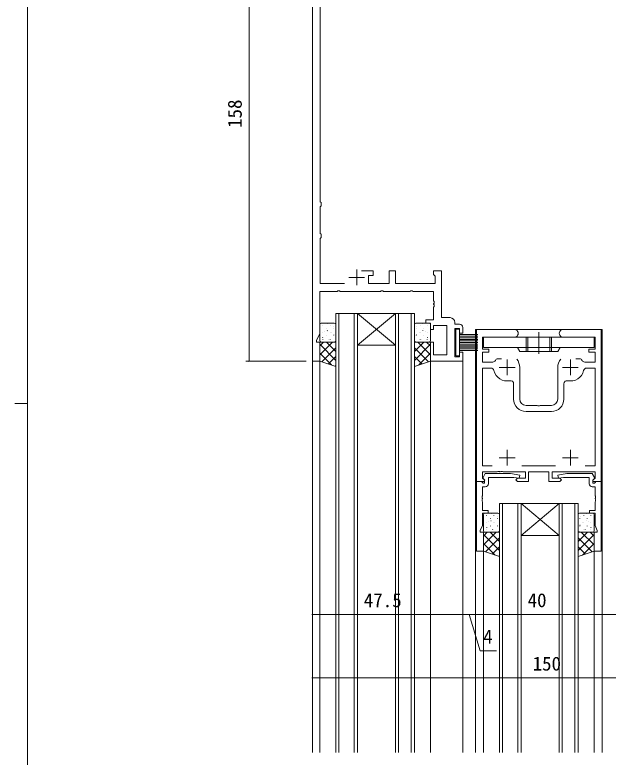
# Model space of a CAD drawing. Units: millimetres, scale not verified. Extents: x -567 to 567, y -403 to 403.
# Drawn here: x -566.7 to -379.3, y -87.6 to 146.6 of the extents above; entities that cross this region are included whole.
import ezdxf
from ezdxf.enums import TextEntityAlignment as Align

# ---------------------------------------------------------------- set-up
doc = ezdxf.new("R2010")
doc.units = ezdxf.units.MM
doc.header["$LTSCALE"] = 2
doc.linetypes.add('CHAIN2', pattern=[12, 9, -1, 1, -1])
doc.linetypes.add('DASHED3', pattern=[4, 3, -1])
for name, color, linetype, lineweight in [('0-1_USER1', 6, 'Continuous', 9), ('0-2_YKK_ZWAK', 2, 'Continuous', 9), ('0-3_YKK_11', 4, 'Continuous', 9), ('0-5_YKK_13', 7, 'Continuous', 9), ('0-6_YKK_D', 7, 'Continuous', 9)]:
    doc.layers.add(name, color=color, linetype=linetype, lineweight=lineweight)
doc.styles.add('ＭＳ ゴシック', font='')
doc.styles.get('ＭＳ ゴシック').set_extended_font_data('MS Gothic')

msp = doc.modelspace()

# ---------------------------------------------------------------- linework, layer by layer
at = {"layer": '0-1_USER1'}
for p, q in [((-492.726, 195.371), (-492.726, 37.371)), ((-474.726, 37.371), (-493.726, 37.371)), ((-472.726, -26.66), (-472.726, -63.629)), ((-472.726, -26.66), (-472.726, -43.629)), ((-425.226, -26.66), (-425.226, -43.629)), ((-425.226, -26.66), (-425.226, -43.629)), ((-421.226, -26.66), (-421.226, -43.629)), ((-421.226, -26.66), (-421.226, -43.629)), ((-381.226, -26.66), (-381.226, -43.629)), ((-381.226, -26.66), (-381.226, -43.629)), ((-425.226, -42.629), (-472.726, -42.629)), ((-421.226, -42.629), (-425.226, -42.629)), ((-421.226, -42.629), (-381.226, -42.629)), ((-381.226, -42.629), (-373.726, -42.629)), ((-472.726, -62.629), (-322.726, -62.629))]:
    msp.add_line(p, q, dxfattribs=at)
msp.add_lwpolyline([(-423.226, -42.629), (-419.776, -54.129), (-414.576, -54.129)], dxfattribs=at)
for centre, start, end in [((-492.726, 37.371), 90, 270), ((-492.726, 37.371), 270, 90), ((-472.726, -42.629), 0, 180), ((-472.726, -42.629), 180, 0), ((-425.226, -42.629), 0, 180), ((-425.226, -42.629), 0, 180), ((-425.226, -42.629), 180, 0), ((-425.226, -42.629), 180, 0), ((-421.226, -42.629), 0, 180), ((-421.226, -42.629), 0, 180), ((-421.226, -42.629), 180, 0), ((-421.226, -42.629), 180, 0), ((-381.226, -42.629), 0, 180), ((-381.226, -42.629), 0, 180), ((-381.226, -42.629), 180, 0), ((-381.226, -42.629), 180, 0), ((-472.726, -62.629), 0, 180), ((-472.726, -62.629), 180, 0)]:
    msp.add_arc(centre, 0.106, start, end, dxfattribs=at)
at = {"layer": '0-2_YKK_ZWAK'}
for p, q in [((-472.726, 285.871), (-472.726, -86.129)), ((-465.326, 52.371), (-458.526, 52.371)), ((-465.326, 52.371), (-465.326, -86.129)), ((-464.326, 52.371), (-464.326, -86.129)), ((-459.526, 52.371), (-459.526, -86.129)), ((-458.526, 52.371), (-446.526, 52.371)), ((-458.526, 52.371), (-446.526, 42.371)), ((-446.526, 52.371), (-458.526, 42.371)), ((-458.526, 52.371), (-458.526, -86.129)), ((-446.526, 52.371), (-440.526, 52.371)), ((-446.526, 52.371), (-446.526, -86.129)), ((-445.526, 52.371), (-445.526, -86.129)), ((-441.526, 52.371), (-441.526, -86.129)), ((-440.526, 52.371), (-440.526, -86.129)), ((-381.226, 47.367), (-421.226, 47.367)), ((-421.226, 47.367), (-421.226, -86.129)), ((-381.226, 47.367), (-381.226, -86.129)), ((-458.526, 42.371), (-446.526, 42.371)), ((-425.226, 37.671), (-425.226, -86.129)), ((-470.426, 37.371), (-470.426, -86.129)), ((-435.426, 37.371), (-435.426, -86.129)), ((-413.626, -7.629), (-406.826, -7.629)), ((-413.626, -7.629), (-413.626, -86.129)), ((-412.626, -7.629), (-412.626, -86.129)), ((-407.826, -7.629), (-407.826, -86.129)), ((-406.826, -7.629), (-394.826, -7.629)), ((-406.826, -7.629), (-394.826, -17.629)), ((-394.826, -7.629), (-406.826, -17.629)), ((-406.826, -7.629), (-406.826, -86.129)), ((-394.826, -7.629), (-388.826, -7.629)), ((-394.826, -7.629), (-394.826, -86.129)), ((-393.826, -7.629), (-393.826, -86.129)), ((-389.826, -7.629), (-389.826, -86.129)), ((-388.826, -7.629), (-388.826, -86.129)), ((-406.826, -17.629), (-394.826, -17.629)), ((-418.726, -22.429), (-418.726, -86.129)), ((-383.726, -22.429), (-383.726, -86.129))]:
    msp.add_line(p, q, dxfattribs=at)
at = {"layer": '0-3_YKK_11'}
for p, q in [((-469.926, 49.371), (-465.826, 49.371)), ((-435.926, 49.371), (-440.026, 49.371)), ((-470.426, 43.871), (-470.426, 48.871)), ((-469.409, 48.664), (-469.409, 48.701)), ((-468.198, 47.595), (-468.198, 47.632)), ((-468.038, 46.909), (-467.996, 46.972)), ((-467.96, 49.143), (-467.957, 49.15)), ((-467.167, 48.664), (-467.167, 48.701)), ((-466.088, 48.411), (-466.086, 48.418)), ((-465.955, 47.595), (-465.955, 47.632)), ((-465.326, 48.871), (-465.326, 43.871)), ((-440.526, 48.871), (-440.526, 43.871)), ((-439.897, 47.595), (-439.897, 47.632)), ((-439.764, 48.411), (-439.766, 48.418)), ((-438.685, 48.664), (-438.685, 48.701)), ((-437.892, 49.143), (-437.895, 49.15)), ((-437.814, 46.909), (-437.856, 46.972)), ((-437.654, 47.595), (-437.654, 47.632)), ((-436.443, 48.664), (-436.443, 48.701)), ((-435.426, 43.871), (-435.426, 48.871)), ((-469.517, 44.746), (-469.514, 44.753)), ((-469.409, 46.384), (-469.409, 46.421)), ((-469.373, 44.892), (-469.331, 44.955)), ((-468.788, 46.803), (-468.786, 46.81)), ((-468.198, 45.315), (-468.198, 45.352)), ((-467.167, 46.384), (-467.167, 46.421)), ((-466.817, 46.354), (-466.814, 46.361)), ((-465.995, 45.556), (-465.954, 45.618)), ((-465.955, 45.315), (-465.955, 45.352)), ((-439.857, 45.556), (-439.898, 45.618)), ((-439.897, 45.315), (-439.897, 45.352)), ((-439.035, 46.354), (-439.038, 46.361)), ((-438.685, 46.384), (-438.685, 46.421)), ((-437.654, 45.315), (-437.654, 45.352)), ((-437.064, 46.803), (-437.066, 46.81)), ((-436.479, 44.892), (-436.521, 44.955)), ((-436.443, 46.384), (-436.443, 46.421)), ((-436.335, 44.746), (-436.338, 44.753)), ((-426.226, 45.718), (-420.426, 45.718)), ((-426.226, 45.218), (-420.426, 45.218)), ((-426.226, 44.718), (-420.426, 44.718)), ((-383.726, 44.871), (-418.726, 44.871)), ((-418.726, 44.871), (-418.726, 41.671)), ((-383.726, 44.871), (-383.726, 41.671)), ((-470.426, 42.151), (-469.206, 43.371)), ((-470.426, 39.322), (-466.377, 43.371)), ((-470.426, 42.663), (-465.326, 37.563)), ((-465.826, 43.371), (-469.926, 43.371)), ((-469.409, 44.104), (-469.409, 44.141)), ((-468.306, 43.371), (-465.326, 40.391)), ((-467.558, 44.261), (-467.555, 44.268)), ((-467.167, 44.104), (-467.167, 44.141)), ((-465.686, 43.529), (-465.684, 43.537)), ((-465.477, 43.371), (-465.326, 43.22)), ((-440.526, 44.156), (-440.526, 36.637)), ((-437.546, 43.371), (-440.526, 40.391)), ((-440.375, 43.371), (-440.526, 43.22)), ((-435.426, 42.663), (-440.526, 37.563)), ((-440.166, 43.529), (-440.168, 43.537)), ((-440.026, 43.371), (-435.926, 43.371)), ((-435.426, 39.322), (-439.475, 43.371)), ((-438.685, 44.104), (-438.685, 44.141)), ((-438.294, 44.261), (-438.297, 44.268)), ((-435.426, 42.151), (-436.646, 43.371)), ((-436.443, 44.104), (-436.443, 44.141)), ((-426.226, 44.218), (-420.426, 44.218)), ((-426.226, 43.718), (-420.426, 43.718)), ((-426.226, 43.218), (-420.426, 43.218)), ((-426.226, 42.718), (-420.426, 42.718)), ((-426.226, 42.218), (-420.426, 42.218)), ((-470.426, 39.835), (-466.731, 36.139)), ((-469.768, 37.152), (-465.326, 41.594)), ((-436.084, 37.152), (-440.526, 41.594)), ((-435.426, 39.835), (-439.121, 36.139)), ((-426.226, 41.718), (-420.426, 41.718)), ((-426.226, 41.218), (-420.426, 41.218)), ((-426.226, 40.718), (-420.426, 40.718)), ((-418.726, 41.671), (-383.726, 41.671)), ((-407.977, 41.671), (-407.226, 40.371)), ((-395.226, 40.371), (-407.226, 40.371)), ((-394.475, 41.671), (-395.226, 40.371)), ((-467.647, 36.445), (-465.326, 38.765)), ((-438.205, 36.445), (-440.526, 38.765)), ((-465.525, 35.738), (-465.326, 35.937)), ((-440.327, 35.738), (-440.526, 35.937)), ((-418.726, -16.129), (-418.726, -11.129)), ((-418.226, -10.629), (-414.126, -10.629)), ((-417.709, -11.336), (-417.709, -11.299)), ((-416.26, -10.857), (-416.257, -10.85)), ((-415.467, -11.336), (-415.467, -11.299)), ((-414.388, -11.589), (-414.386, -11.582)), ((-413.626, -11.129), (-413.626, -16.129)), ((-388.826, -11.129), (-388.826, -16.129)), ((-384.226, -10.629), (-388.326, -10.629)), ((-388.064, -11.589), (-388.066, -11.582)), ((-386.985, -11.336), (-386.985, -11.299)), ((-386.192, -10.857), (-386.195, -10.85)), ((-384.743, -11.336), (-384.743, -11.299)), ((-383.726, -16.129), (-383.726, -11.129)), ((-417.709, -13.616), (-417.709, -13.579)), ((-417.088, -13.197), (-417.086, -13.19)), ((-416.498, -12.405), (-416.498, -12.368)), ((-416.338, -13.091), (-416.296, -13.028)), ((-415.467, -13.616), (-415.467, -13.579)), ((-415.117, -13.646), (-415.114, -13.639)), ((-414.255, -12.405), (-414.255, -12.368)), ((-388.197, -12.405), (-388.197, -12.368)), ((-387.335, -13.646), (-387.338, -13.639)), ((-386.985, -13.616), (-386.985, -13.579)), ((-386.114, -13.091), (-386.156, -13.028)), ((-385.954, -12.405), (-385.954, -12.368)), ((-385.364, -13.197), (-385.366, -13.19)), ((-384.743, -13.616), (-384.743, -13.579)), ((-417.817, -15.254), (-417.814, -15.247)), ((-417.709, -15.896), (-417.709, -15.859)), ((-417.673, -15.108), (-417.631, -15.045)), ((-416.498, -14.685), (-416.498, -14.648)), ((-415.858, -15.739), (-415.855, -15.732)), ((-415.467, -15.896), (-415.467, -15.859)), ((-414.295, -14.444), (-414.254, -14.382)), ((-414.255, -14.685), (-414.255, -14.648)), ((-388.157, -14.444), (-388.198, -14.382)), ((-388.197, -14.685), (-388.197, -14.648)), ((-386.985, -15.896), (-386.985, -15.859)), ((-386.594, -15.739), (-386.597, -15.732)), ((-385.954, -14.685), (-385.954, -14.648)), ((-384.779, -15.108), (-384.821, -15.045)), ((-384.743, -15.896), (-384.743, -15.859)), ((-384.635, -15.254), (-384.638, -15.247)), ((-418.726, -17.849), (-417.506, -16.629)), ((-418.726, -20.678), (-414.677, -16.629)), ((-418.726, -17.337), (-413.626, -22.437)), ((-414.126, -16.629), (-418.226, -16.629)), ((-418.068, -22.848), (-413.626, -18.406)), ((-416.606, -16.629), (-413.626, -19.609)), ((-413.986, -16.471), (-413.984, -16.463)), ((-413.777, -16.629), (-413.626, -16.78)), ((-385.846, -16.629), (-388.826, -19.609)), ((-388.675, -16.629), (-388.826, -16.78)), ((-383.726, -17.337), (-388.826, -22.437)), ((-384.384, -22.848), (-388.826, -18.406)), ((-388.466, -16.471), (-388.468, -16.463)), ((-388.326, -16.629), (-384.226, -16.629)), ((-383.726, -20.678), (-387.775, -16.629)), ((-383.726, -17.849), (-384.946, -16.629)), ((-418.726, -20.165), (-415.031, -23.861)), ((-383.726, -20.165), (-387.421, -23.861)), ((-415.947, -23.555), (-413.626, -21.235)), ((-386.505, -23.555), (-388.826, -21.235)), ((-413.825, -24.262), (-413.626, -24.063)), ((-388.627, -24.262), (-388.826, -24.063))]:
    msp.add_line(p, q, dxfattribs=at)
at = {"layer": '0-3_YKK_11', "linetype": 'DASHED3'}
for p, q in [((-405.226, 44.87), (-405.226, 40.37)), ((-404.726, 44.871), (-404.726, 40.371)), ((-397.726, 44.871), (-397.726, 40.371)), ((-397.226, 44.87), (-397.226, 40.37))]:
    msp.add_line(p, q, dxfattribs=at)
at = {"layer": '0-3_YKK_11', "linetype": 'CHAIN2'}
msp.add_line((-401.226, 46.45), (-401.226, 39.616), dxfattribs=at)
at = {"layer": '0-3_YKK_11'}
for points in [[(-427.426, 47.468), (-427.426, 38.968), (-426.226, 38.968), (-426.226, 47.468)], [(-470.426, 37.371), (-470.426, 43.371), (-465.326, 43.371), (-465.326, 35.671)], [(-435.426, 37.371), (-435.426, 43.371), (-440.526, 43.371), (-440.526, 35.671)], [(-418.726, -22.629), (-418.726, -16.629), (-413.626, -16.629), (-413.626, -24.329)], [(-383.726, -22.629), (-383.726, -16.629), (-388.826, -16.629), (-388.826, -24.329)]]:
    msp.add_lwpolyline(points, close=True, dxfattribs=at)
for centre, start, end in [((-469.926, 48.871), 90, 180), ((-465.826, 48.871), 0, 90), ((-440.026, 48.871), 90, 180), ((-435.926, 48.871), 0, 90), ((-469.926, 43.871), 180, 270), ((-465.826, 43.871), 270, 0), ((-440.026, 43.871), 180, 270), ((-435.926, 43.871), 270, 0), ((-418.226, -11.129), 90, 180), ((-414.126, -11.129), 0, 90), ((-388.326, -11.129), 90, 180), ((-384.226, -11.129), 0, 90), ((-418.226, -16.129), 180, 270), ((-414.126, -16.129), 270, 0), ((-388.326, -16.129), 180, 270), ((-384.226, -16.129), 270, 0)]:
    msp.add_arc(centre, 0.5, start, end, dxfattribs=at)
at = {"layer": '0-5_YKK_13'}
for p, q in [((-458.726, 66.271), (-458.726, 61.271)), ((-461.226, 63.771), (-456.226, 63.771)), ((-411.226, 37.871), (-411.226, 32.871)), ((-391.226, 37.871), (-391.226, 32.871)), ((-413.726, 35.371), (-408.726, 35.371)), ((-407.226, 35.371), (-407.226, 25.371)), ((-395.226, 25.371), (-395.226, 35.371)), ((-393.726, 35.371), (-388.726, 35.371)), ((-409.156, 25.371), (-409.156, 30.201)), ((-393.296, 30.201), (-393.296, 25.371)), ((-397.226, 21.441), (-405.226, 21.441)), ((-411.226, 9.371), (-411.226, 4.371)), ((-391.226, 9.371), (-391.226, 4.371)), ((-413.726, 6.871), (-408.726, 6.871)), ((-393.726, 6.871), (-388.726, 6.871)), ((-406.532, 4.301), (-395.92, 4.301)), ((-386.532, 4.301), (-383.456, 4.301))]:
    msp.add_line(p, q, dxfattribs=at)
for points in [[(-462.58, 61.871), (-470.226, 61.871), (-470.226, 76.077), (-469.964, 76.375), (-469.964, 77.367), (-470.226, 77.665), (-470.226, 86.077), (-469.964, 86.375), (-469.964, 87.367), (-470.226, 87.665), (-470.226, 176.077), (-469.964, 176.375), (-469.964, 177.367), (-470.226, 177.665), (-470.226, 193.778), (-463.025, 197.136)], [(-472.726, 195.371), (-472.726, 37.371), (-470.426, 37.371), (-470.426, 43.371), (-471.426, 43.371), (-471.426, 43.871), (-470.426, 46.016), (-470.426, 59.371), (-464.884, 59.371), (-464.701, 59.491), (-464.151, 59.491), (-463.968, 59.371), (-451.184, 59.371), (-451.001, 59.491), (-450.451, 59.491), (-450.268, 59.371), (-441.884, 59.371), (-441.701, 59.491)], [(-429.226, 51.071), (-431.926, 51.071), (-431.926, 65.871), (-434.426, 65.871), (-434.426, 64.671), (-434.126, 64.371), (-433.926, 64.171), (-433.926, 61.871), (-446.426, 61.871), (-446.426, 65.871), (-448.426, 65.871), (-448.426, 61.871), (-455.026, 61.871), (-455.026, 64.371), (-453.526, 64.371), (-453.526, 65.871), (-457.176, 65.871)], [(-441.701, 59.491), (-441.151, 59.491), (-440.968, 59.371), (-434.426, 59.371), (-434.426, 56.329), (-434.306, 56.146), (-434.306, 55.596), (-434.426, 55.413), (-434.426, 55.329), (-434.306, 55.146), (-434.306, 54.596), (-434.426, 54.413), (-434.426, 50.371), (-436.926, 50.371), (-436.926, 49.371), (-435.426, 49.371), (-435.426, 47.371), (-434.426, 47.371), (-434.426, 48.571), (-430.226, 48.571), (-430.226, 39.301), (-434.426, 39.301), (-434.426, 43.371), (-435.426, 43.371), (-435.426, 37.371), (-425.226, 37.371), (-425.226, 40.171), (-426.226, 40.171), (-426.226, 38.671), (-427.726, 38.671), (-427.726, 47.671), (-426.226, 47.671), (-426.226, 46.171), (-425.226, 46.171), (-425.226, 47.971)], [(-426.226, 48.971), (-427.726, 48.971), (-427.726, 49.571)], [(-393.476, 47.371), (-381.526, 47.371), (-381.526, -0.629), (-384.002, -0.629), (-384.162, -0.241), (-383.456, 0.465), (-383.456, 2.371), (-397.026, 2.371), (-397.026, 0.371), (-394.526, 0.371), (-394.026, -0.129), (-394.526, -0.629), (-398.026, -0.629), (-398.026, 2.371), (-404.426, 2.371), (-404.426, -0.629), (-407.926, -0.629), (-408.426, -0.129), (-407.926, 0.371), (-405.426, 0.371), (-405.426, 2.371), (-412.468, 2.371), (-412.651, 2.491), (-413.201, 2.491), (-413.384, 2.371), (-413.468, 2.371), (-413.651, 2.491), (-414.201, 2.491), (-414.384, 2.371), (-418.996, 2.371), (-418.996, 0.465), (-418.29, -0.241), (-418.45, -0.629), (-420.926, -0.629), (-420.926, 47.371), (-408.976, 47.371)], [(-408.976, 44.871), (-418.996, 44.871), (-418.996, 41.171), (-417.026, 41.171), (-417.026, 40.171), (-418.996, 40.171), (-418.996, 37.071), (-415.763, 37.071)], [(-386.689, 37.071), (-383.456, 37.071), (-383.456, 40.171), (-385.426, 40.171), (-385.426, 41.171), (-383.456, 41.171), (-383.456, 44.871), (-393.476, 44.871)], [(-414.64, 37.952), (-414.401, 38.071), (-412.976, 38.071)], [(-389.476, 38.071), (-388.051, 38.071), (-387.812, 37.952)], [(-416.361, 35.141), (-418.996, 35.141), (-418.996, 4.301), (-415.92, 4.301)], [(-386.532, 4.301), (-383.456, 4.301), (-383.456, 35.141), (-386.091, 35.141)], [(-405.226, 23.371), (-401.684, 23.371), (-401.501, 23.251), (-400.951, 23.251), (-400.768, 23.371), (-397.226, 23.371)], [(-420.926, -22.629), (-420.926, -0.629), (-419.296, -0.629), (-418.996, -0.929), (-418.796, -1.129), (-418.326, -1.129), (-418.326, -0.179), (-418.826, 0.321), (-418.826, 0.659), (-418.126, 1.871), (-410.118, 1.871), (-407.239, 1.363), (-407.413, 0.379), (-409.071, 0.671), (-417.126, 0.671), (-417.126, -1.329)], [(-381.526, -22.629), (-381.526, -0.629), (-383.156, -0.629), (-383.456, -0.929), (-383.656, -1.129), (-384.126, -1.129), (-384.126, -0.179), (-383.626, 0.321), (-383.626, 0.659), (-384.326, 1.871), (-392.334, 1.871), (-395.213, 1.363), (-395.039, 0.379), (-393.381, 0.671), (-385.326, 0.671), (-385.326, -1.329)], [(-418.126, -2.329), (-418.996, -2.329), (-418.996, -5.121), (-419.116, -5.304), (-419.116, -5.854), (-418.996, -6.037), (-418.996, -6.121), (-419.116, -6.304), (-419.116, -6.854), (-418.996, -7.037), (-418.996, -9.829), (-417.226, -9.829), (-417.226, -10.629), (-418.996, -10.629), (-418.996, -14.563), (-419.726, -16.129), (-419.726, -16.629), (-418.726, -16.629), (-418.726, -22.629), (-420.926, -22.629)], [(-384.326, -2.329), (-383.456, -2.329), (-383.456, -5.121), (-383.336, -5.304), (-383.336, -5.854), (-383.456, -6.037), (-383.456, -6.121), (-383.336, -6.304), (-383.336, -6.854), (-383.456, -7.037), (-383.456, -9.829), (-385.226, -9.829), (-385.226, -10.629), (-383.456, -10.629), (-383.456, -14.563), (-382.726, -16.129), (-382.726, -16.629), (-383.726, -16.629), (-383.726, -22.629), (-381.526, -22.629)]]:
    msp.add_lwpolyline(points, dxfattribs=at)
for centre, radius, start, end in [((-429.226, 49.571), 1.5, 0.00001, 89.99999), ((-426.226, 47.971), 1, 0.00001, 89.99999), ((-408.976, 46.121), 1.25, 269.99999, 90.00001), ((-393.476, 46.121), 1.25, 89.99999, 270.00001), ((-415.763, 38.071), 1, 270.00001, 329.24528), ((-411.226, 35.371), 4.28, 142.91385, 149.24527), ((-411.226, 35.371), 4, 359.99998, 40.4398), ((-391.226, 35.371), 4, 139.5602, 180.00002), ((-391.226, 35.371), 4.28, 30.75463, 37.08605), ((-386.689, 38.071), 1, 210.75472, 269.99999), ((-416.361, 34.141), 1, 13.4711, 90.00004), ((-386.091, 34.141), 1, 89.99996, 166.5289), ((-411.226, 35.371), 4.28, 193.47109, 281.69203), ((-391.226, 35.371), 4.28, 258.30797, 346.52891), ((-410.156, 30.201), 1, 0.00001, 101.69206), ((-392.296, 30.201), 1, 78.30794, 179.99999), ((-405.226, 25.371), 3.93, 180.00001, 269.99999), ((-405.226, 25.371), 2, 180.00001, 269.99999), ((-397.226, 25.371), 3.93, 270.00001, 359.99999), ((-397.226, 25.371), 2, 270.00001, 359.99999), ((-418.126, -1.329), 1, 270.00001, 359.99999), ((-384.326, -1.329), 1, 180.00001, 269.99999)]:
    msp.add_arc(centre, radius, start, end, dxfattribs=at)
at = {"layer": '0-6_YKK_D'}
for p, q in [((-562.726, -351), (-562.726, 399)), ((-566.726, 24), (-562.726, 24))]:
    msp.add_line(p, q, dxfattribs=at)

# ---------------------------------------------------------------- texts
at = {"layer": '0-1_USER1', "style": 'ＭＳ ゴシック'}
msp.add_text('158', height=4.399, rotation=90, dxfattribs=at).set_placement((-493.726, 110.931), align=Align.BOTTOM_LEFT)
for s, p in [('47.5', (-456.496, -41.629)), ('40', (-404.746, -41.629)), ('4', (-418.776, -53.129)), ('150', (-403.166, -61.629))]:
    msp.add_text(s, height=4.399, dxfattribs=at).set_placement(p, align=Align.BOTTOM_LEFT)

doc.saveas('drawing.dxf')
